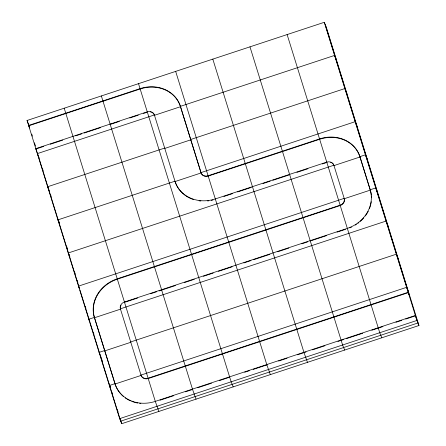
<?xml version="1.0" encoding="UTF-8"?>
<svg xmlns="http://www.w3.org/2000/svg" width="446" height="446" viewBox="0 0 446 446"><rect width="100%" height="100%" fill="white"/><g stroke="black" fill="none" stroke-linecap="round" stroke-linejoin="round"><path stroke-width="0.67" d="M28.834 124.913L28.07 123.018L29.614 127.985L27.044 120.487L324.281 22.3L326.327 27.362L418.956 325.513L121.719 423.7L119.673 418.638L35.797 148.646L147.258 111.823A5.87 5.201 -22 0 1 154.372 114.951L154.511 115.291L180.519 106.7L201.101 172.953A5.87 5.201 -22 0 0 208.221 176.081L319.682 139.263A33.277 29.464 -22 0 1 360.011 156.992L370.303 190.119A33.277 29.464 -22 0 1 371.34 195.164M28.589 125.454L140.055 88.637A33.277 29.464 -22 0 1 180.385 106.36L334.572 55.427L336.618 60.489M43.753 146.4L35.931 148.981L28.728 125.789L140.189 88.971A33.277 29.464 -22 0 1 180.519 106.7L180.385 106.36L201.101 172.953L175.094 181.544L174.96 181.21L57.924 219.867L59.457 223.663M50.27 144.242L62.657 140.155M75.692 135.846L81.557 133.911M84.166 133.047L100.461 127.668M110.892 124.222L119.366 121.418M129.792 117.978L138.266 115.174M143.484 113.451L146.74 112.375M357.201 126.748L355.155 121.686L200.968 172.619A5.87 5.201 -22 0 0 208.081 175.746L319.548 138.929A33.277 29.464 -22 0 1 359.877 156.652L360.011 156.992L334.004 165.583L333.864 165.243A5.87 5.201 -22 0 0 326.751 162.115L215.29 198.938A33.277 29.464 -22 0 1 174.96 181.21M223.898 196.474L232.372 193.675M237.584 191.953L251.276 187.431M263.006 183.557L270.176 181.188M272.785 180.323L289.08 174.944M296.902 172.357L307.985 168.7M322.324 163.961L326.885 162.455L326.751 162.115M120.844 393.991A33.277 29.464 -22 0 1 115.09 384.006L94.507 317.753A33.277 29.464 -22 0 1 117.343 279.157L340.265 205.522A5.87 5.201 -22 0 0 344.295 198.71L344.161 198.375L78.507 286.126L79.527 288.657L38.362 156.145L39.131 158.04M418.956 325.513L416.91 320.451L408.296 292.632L148.217 378.543A5.87 5.201 -22 0 1 141.103 375.415L120.381 308.822A5.87 5.201 -22 0 1 124.412 302.009L347.334 228.374A33.277 29.464 -22 0 0 370.169 189.784L375.738 187.939L377.784 193.001M125.198 302.132L137.58 298.04M150.62 293.736L156.485 291.796M159.094 290.937L161.051 290.29M185.408 391.828L192.577 389.458L161.564 289.738L161.697 290.073L175.389 285.552M184.516 282.541L194.289 279.308M203.415 276.297L213.194 273.063M218.406 271.341L232.098 266.82M243.828 262.945L250.998 260.575M253.607 259.717L269.902 254.332M277.724 251.75L288.807 248.088M301.842 243.784L307.707 241.844M311.62 240.55L326.611 235.6M337.042 232.154L345.516 229.355M120.309 307.812A5.87 5.201 -22 0 0 120.515 309.156L94.507 317.753L94.374 317.413A33.277 29.464 -22 0 1 117.203 278.822L340.131 205.182A5.87 5.201 -22 0 0 344.161 198.375M79.94 289.984L89.824 321.783L88.799 319.252L94.374 317.413L115.09 384.006L141.103 375.415L140.964 375.075L406.618 287.324L408.659 292.386M325.301 24.831L409.183 294.823L408.162 292.292L148.083 378.208A5.87 5.201 -22 0 1 140.964 375.075M159.986 400.224L173.672 395.702M197.79 387.736L211.476 383.214M219.298 380.633L229.077 377.4M244.72 372.237L249.286 370.726M253.194 369.433L266.886 364.912L175.663 71.393M278.616 361.037L287.09 358.238M297.521 354.793L303.386 352.858M307.489 362.336L303.904 352.301L304.038 352.641L305.995 351.994M312.512 349.842L324.894 345.75M337.934 341.446L341.19 340.365M341.842 340.153L343.799 339.506M346.408 338.642L362.704 333.262M371.83 330.246L377.695 328.312M382.908 326.589L378.347 328.094L378.208 327.754M395.948 322.28L401.813 320.345M405.721 319.052L415.499 315.824M119.673 418.638L416.91 320.451M346.91 93.621L344.864 88.559L190.676 139.492L190.81 139.827L164.803 148.418L164.669 148.083L47.633 186.74L49.166 190.537M367.493 159.874L365.447 154.812L359.877 156.652L370.303 190.119L344.295 198.71L333.864 165.243L68.216 252.999L69.236 255.53M388.076 226.133L386.03 221.071L120.381 308.822L120.515 309.156M398.367 259.26L396.327 254.198L130.672 341.948L130.806 342.288L104.799 350.879L104.665 350.539L99.09 352.379L100.116 354.91L90.025 322.447M347.334 228.374L347.473 228.709M381.798 337.789L379.752 332.727L287.124 34.571M289.593 174.392L289.733 174.726M310.182 240.645L310.316 240.985M344.647 350.06L342.6 344.998L249.972 46.847M266.886 364.912L266.747 364.577L270.337 374.607M233.186 386.883L231.139 381.821L138.511 83.664M196.028 399.153L192.438 389.124M158.876 411.429L155.286 401.394A33.277 29.464 -22 0 1 114.956 383.672L109.381 385.511L110.407 388.042L100.322 355.573L101.136 357.441M27.044 120.487L27.814 122.382M35.797 148.646L38.166 155.52M38.105 155.509L37.341 153.614L154.372 114.951L175.094 181.544A33.277 29.464 -22 0 0 183.702 194.227M324.281 22.3L408.162 292.292M304.038 352.641L212.814 59.117M110.24 124.434L101.354 95.94M161.697 290.073L110.101 124.099M124.546 302.349L64.202 108.211M124.412 302.009L155.42 401.735L155.286 401.394L415.365 315.484L417.93 322.982L120.699 421.169L110.614 388.706M31.766 134.162L32.385 136.147M34.442 142.776L35.474 146.087M42.47 168.616L43.089 170.601M50.498 194.456L51.117 196.441M58.526 220.296L59.558 223.608M66.554 246.131L67.586 249.448M69.23 254.744L69.849 256.734M74.582 271.971L75.201 273.961M77.258 280.584L77.877 282.574M85.286 306.424L85.905 308.415M93.314 332.264L93.933 334.255M101.342 358.105L102.374 361.422M109.37 383.945L110.402 387.262M112.046 392.558L112.665 394.548M117.398 409.785L118.017 411.775M120.074 418.398L121.719 423.7M140.852 403.468A33.277 29.464 -22 0 1 139.648 403.346M137.769 403.061A33.277 29.464 -22 0 1 134.391 402.264M133.728 402.063A33.277 29.464 -22 0 1 131.787 401.383M130.527 400.865A33.277 29.464 -22 0 1 127.517 399.337M126.943 398.992A33.277 29.464 -22 0 1 125.276 397.893M123.698 396.689A33.277 29.464 -22 0 1 121.29 394.465M120.348 307.116A5.87 5.201 -22 0 1 120.492 306.43M120.727 305.755A5.87 5.201 -22 0 1 121.056 305.109M371.446 196.463A33.277 29.464 -22 0 1 371.49 197.762M371.245 201.687A33.277 29.464 -22 0 1 370.615 204.948M370.448 205.595A33.277 29.464 -22 0 1 369.36 208.789M368.234 211.276A33.277 29.464 -22 0 1 367.582 212.491M367.236 213.088A33.277 29.464 -22 0 1 365.313 215.981M363.741 217.938A33.277 29.464 -22 0 1 360.307 221.394M358.891 222.576A33.277 29.464 -22 0 1 357.909 223.323M356.387 224.383A33.277 29.464 -22 0 1 355.345 225.052M351.515 227.109A33.277 29.464 -22 0 1 349.809 227.85M330.598 162.361A5.87 5.201 -22 0 1 331.278 162.606M331.913 162.935A5.87 5.201 -22 0 1 334.004 165.583M213.037 199.975A33.277 29.464 -22 0 1 211.226 200.393M208.789 200.811A33.277 29.464 -22 0 1 207.563 200.956M200.856 201.012A33.277 29.464 -22 0 1 199.055 200.806M193.731 199.607A33.277 29.464 -22 0 1 184.215 194.64M150.386 111.907A5.87 5.201 -22 0 1 151.105 112.069M151.785 112.314A5.87 5.201 -22 0 1 154.511 115.291"/></g></svg>
